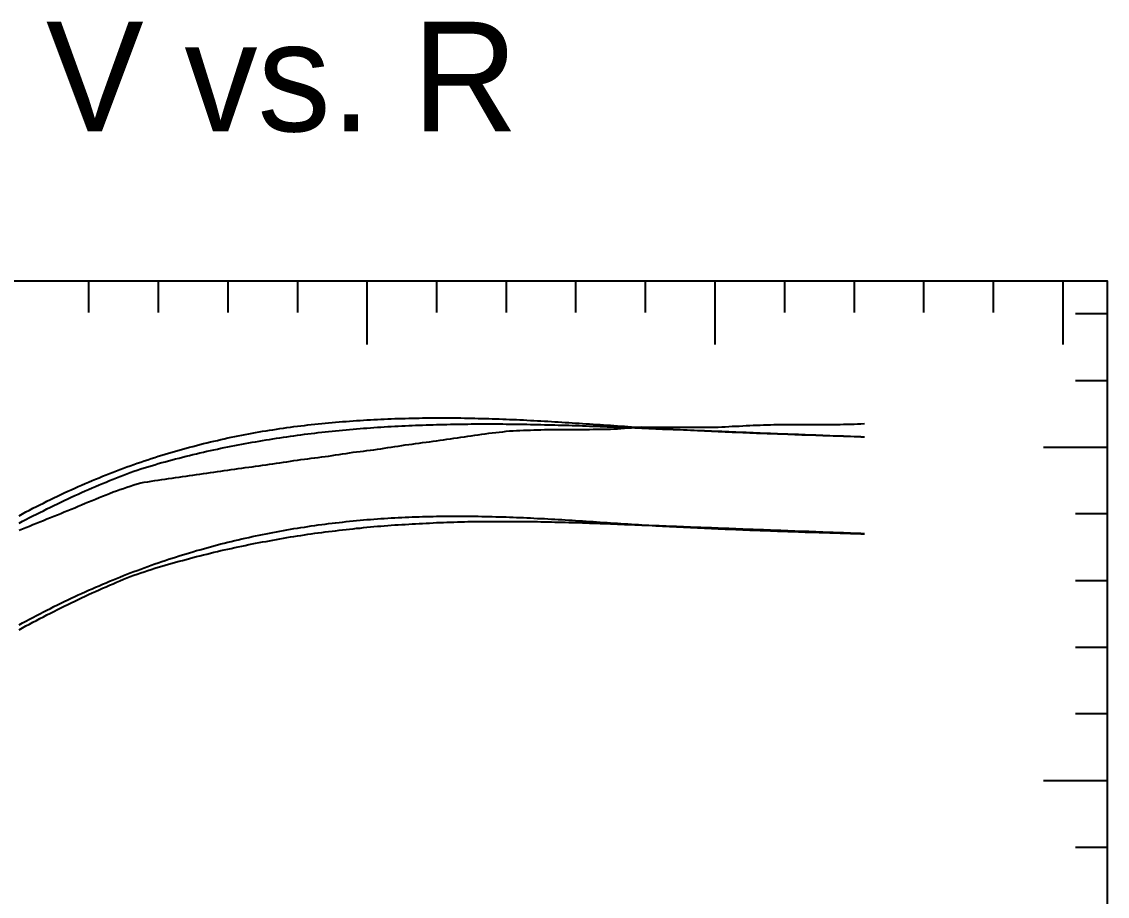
# Model space of a CAD drawing. Extents: x -35 to 180, y -35 to 143.
# Drawn here: x 70.2 to 179.2, y 55.3 to 143.1 of the extents above; entities that cross this region are included whole.
import ezdxf

# ---------------------------------------------------------------- set-up
doc = ezdxf.new("R2010")
doc.units = 0

msp = doc.modelspace()

# ---------------------------------------------------------------- linework, layer by layer
at = {"color": 0}
for p, q in [((76.88, 117.13), (76.88, 113.93)), ((83.87, 117.13), (83.87, 113.93)), ((90.86, 117.13), (90.86, 113.93)), ((97.85, 117.13), (97.85, 113.93)), ((104.84, 117.13), (104.84, 110.73)), ((111.83, 117.13), (111.83, 113.93)), ((118.82, 117.13), (118.82, 113.93)), ((125.8, 117.13), (125.8, 113.93)), ((132.79, 117.13), (132.79, 113.93)), ((139.78, 117.13), (139.78, 110.73)), ((146.77, 117.13), (146.77, 113.93)), ((153.76, 117.13), (153.76, 113.93)), ((160.75, 117.13), (160.75, 113.93)), ((167.74, 117.13), (167.74, 113.93)), ((174.73, 117.13), (174.73, 110.73)), ((179.2, 113.79), (176, 113.79)), ((179.2, 107.09), (176, 107.09)), ((179.2, 100.4), (172.8, 100.4)), ((179.2, 93.71), (176, 93.71)), ((179.2, 87.01), (176, 87.01)), ((179.2, 80.32), (176, 80.32)), ((179.2, 73.63), (176, 73.63)), ((179.2, 66.93), (172.8, 66.93)), ((179.2, 60.24), (176, 60.24))]:
    msp.add_line(p, q, dxfattribs=at)
msp.add_lwpolyline([(0, 0), (0, 117.13), (179.2, 117.13), (179.2, 0)], close=True, dxfattribs=at)
at = {"color": 3}
for points in [[(69.89, 93.54), (70.24, 93.74), (70.59, 93.92), (70.94, 94.1), (71.29, 94.28), (71.64, 94.46), (71.99, 94.64), (72.34, 94.81), (72.69, 94.99), (73.04, 95.16), (73.39, 95.33), (73.74, 95.5), (74.09, 95.67), (74.43, 95.83), (74.78, 95.99), (75.13, 96.15), (75.48, 96.3), (75.83, 96.46), (76.18, 96.61), (76.53, 96.76), (76.88, 96.92), (77.23, 97.07), (77.58, 97.21), (77.93, 97.35), (78.28, 97.49), (78.63, 97.63), (78.98, 97.76), (79.33, 97.9), (79.68, 98.04), (80.03, 98.17), (80.38, 98.3), (80.72, 98.43), (81.07, 98.55), (81.42, 98.68), (81.77, 98.8), (82.12, 98.92), (82.47, 99.03), (82.82, 99.15), (83.17, 99.27), (83.52, 99.39), (83.87, 99.5), (84.22, 99.6), (84.57, 99.71), (84.92, 99.81), (85.27, 99.92), (85.62, 100.02), (85.97, 100.12), (86.32, 100.22), (86.67, 100.31), (87.02, 100.41), (87.36, 100.5), (87.71, 100.59), (88.06, 100.68), (88.41, 100.77), (88.76, 100.85), (89.11, 100.94), (89.46, 101.02), (89.81, 101.1), (90.16, 101.19), (90.51, 101.26), (90.86, 101.34), (91.21, 101.41), (91.56, 101.48), (91.91, 101.55), (92.26, 101.62), (92.61, 101.69), (92.96, 101.76), (93.31, 101.82), (93.65, 101.89), (94, 101.95), (94.35, 102.01), (94.7, 102.06), (95.05, 102.12), (95.4, 102.17), (95.75, 102.23), (96.1, 102.28), (96.45, 102.33), (96.8, 102.38), (97.15, 102.43), (97.5, 102.48), (97.85, 102.52), (98.2, 102.56), (98.55, 102.6), (98.9, 102.65), (99.25, 102.69), (99.6, 102.72), (99.95, 102.76), (100.29, 102.8), (100.64, 102.83), (100.99, 102.86), (101.34, 102.9), (101.69, 102.93), (102.04, 102.95), (102.39, 102.98), (102.74, 103.01), (103.09, 103.04), (103.44, 103.06), (103.79, 103.09), (104.14, 103.11), (104.49, 103.13), (104.84, 103.15), (105.19, 103.17), (105.54, 103.19), (105.89, 103.21), (106.24, 103.22), (106.58, 103.24), (106.93, 103.25), (107.28, 103.27), (107.63, 103.28), (107.98, 103.29), (108.33, 103.3), (108.68, 103.31), (109.03, 103.32), (109.38, 103.33), (109.73, 103.34), (110.08, 103.34), (110.43, 103.35), (110.78, 103.35), (111.13, 103.35), (111.48, 103.36), (111.83, 103.36), (112.18, 103.36), (112.53, 103.36), (112.87, 103.36), (113.22, 103.36), (113.57, 103.35), (113.92, 103.35), (114.27, 103.35), (114.62, 103.34), (114.97, 103.33), (115.32, 103.33), (115.67, 103.32), (116.02, 103.31), (116.37, 103.3), (116.72, 103.3), (117.07, 103.28), (117.42, 103.27), (117.77, 103.26), (118.12, 103.25), (118.47, 103.24), (118.82, 103.22), (119.17, 103.21), (119.51, 103.19), (119.86, 103.18), (120.21, 103.16), (120.56, 103.15), (120.91, 103.13), (121.26, 103.11), (121.61, 103.09), (121.96, 103.07), (122.31, 103.05), (122.66, 103.04), (123.01, 103.02), (123.36, 103), (123.71, 102.97), (124.06, 102.95), (124.41, 102.93), (124.76, 102.91), (125.11, 102.89), (125.46, 102.87), (125.8, 102.84), (126.15, 102.82), (126.5, 102.8), (126.85, 102.77), (127.2, 102.75), (127.55, 102.73), (127.9, 102.7), (128.25, 102.68), (128.6, 102.66), (128.95, 102.63), (129.3, 102.61), (129.65, 102.58), (130, 102.56), (130.35, 102.54), (130.7, 102.51), (131.05, 102.49), (131.4, 102.47), (131.75, 102.44), (132.1, 102.42), (132.44, 102.4), (132.79, 102.38), (133.14, 102.36), (133.49, 102.34), (133.84, 102.32), (134.19, 102.3), (134.54, 102.28), (134.89, 102.26), (135.24, 102.24), (135.59, 102.22), (135.94, 102.2), (136.29, 102.18), (136.64, 102.17), (136.99, 102.15), (137.34, 102.13), (137.69, 102.12), (138.04, 102.1), (138.39, 102.08), (138.73, 102.07), (139.08, 102.05), (139.43, 102.03), (139.78, 102.02), (140.13, 102), (140.48, 101.99), (140.83, 101.97), (141.18, 101.96), (141.53, 101.94), (141.88, 101.93), (142.23, 101.91), (142.58, 101.9), (142.93, 101.88), (143.28, 101.87), (143.63, 101.86), (143.98, 101.84), (144.33, 101.83), (144.68, 101.82), (145.03, 101.8), (145.37, 101.79), (145.72, 101.78), (146.07, 101.76), (146.42, 101.75), (146.77, 101.74), (147.12, 101.72), (147.47, 101.71), (147.82, 101.7), (148.17, 101.69), (148.52, 101.67), (148.87, 101.66), (149.22, 101.65), (149.57, 101.64), (149.92, 101.63), (150.27, 101.61), (150.62, 101.6), (150.97, 101.59), (151.32, 101.58), (151.66, 101.57), (152.01, 101.56), (152.36, 101.55), (152.71, 101.54), (153.06, 101.52), (153.41, 101.51), (153.76, 101.5), (154.11, 101.49), (154.46, 101.48), (154.81, 101.47)], [(69.89, 82.58), (70.24, 82.78), (70.59, 82.96), (70.94, 83.15), (71.29, 83.33), (71.64, 83.51), (71.99, 83.69), (72.34, 83.87), (72.69, 84.06), (73.04, 84.23), (73.39, 84.41), (73.74, 84.59), (74.09, 84.76), (74.43, 84.92), (74.78, 85.09), (75.13, 85.25), (75.48, 85.41), (75.83, 85.58), (76.18, 85.74), (76.53, 85.9), (76.88, 86.06), (77.23, 86.21), (77.58, 86.36), (77.93, 86.51), (78.28, 86.66), (78.63, 86.81), (78.98, 86.95), (79.33, 87.1), (79.68, 87.24), (80.03, 87.38), (80.38, 87.53), (80.72, 87.66), (81.07, 87.79), (81.42, 87.92), (81.77, 88.05), (82.12, 88.18), (82.47, 88.31), (82.82, 88.44), (83.17, 88.56), (83.52, 88.69), (83.87, 88.81), (84.22, 88.93), (84.57, 89.04), (84.92, 89.16), (85.27, 89.27), (85.62, 89.38), (85.97, 89.5), (86.32, 89.6), (86.67, 89.71), (87.02, 89.82), (87.36, 89.92), (87.71, 90.03), (88.06, 90.12), (88.41, 90.22), (88.76, 90.32), (89.11, 90.41), (89.46, 90.51), (89.81, 90.6), (90.16, 90.7), (90.51, 90.79), (90.86, 90.87), (91.21, 90.96), (91.56, 91.04), (91.91, 91.12), (92.26, 91.2), (92.61, 91.28), (92.96, 91.36), (93.31, 91.44), (93.65, 91.52), (94, 91.59), (94.35, 91.66), (94.7, 91.73), (95.05, 91.8), (95.4, 91.86), (95.75, 91.93), (96.1, 92), (96.45, 92.06), (96.8, 92.12), (97.15, 92.18), (97.5, 92.24), (97.85, 92.29), (98.2, 92.35), (98.55, 92.4), (98.9, 92.45), (99.25, 92.51), (99.6, 92.56), (99.95, 92.61), (100.29, 92.65), (100.64, 92.7), (100.99, 92.74), (101.34, 92.78), (101.69, 92.83), (102.04, 92.86), (102.39, 92.9), (102.74, 92.94), (103.09, 92.98), (103.44, 93.02), (103.79, 93.05), (104.14, 93.08), (104.49, 93.11), (104.84, 93.14), (105.19, 93.17), (105.54, 93.19), (105.89, 93.22), (106.24, 93.24), (106.58, 93.27), (106.93, 93.29), (107.28, 93.31), (107.63, 93.33), (107.98, 93.35), (108.33, 93.37), (108.68, 93.38), (109.03, 93.4), (109.38, 93.41), (109.73, 93.42), (110.08, 93.44), (110.43, 93.45), (110.78, 93.46), (111.13, 93.46), (111.48, 93.47), (111.83, 93.48), (112.18, 93.48), (112.53, 93.49), (112.87, 93.49), (113.22, 93.49), (113.57, 93.49), (113.92, 93.49), (114.27, 93.49), (114.62, 93.49), (114.97, 93.49), (115.32, 93.49), (115.67, 93.48), (116.02, 93.48), (116.37, 93.47), (116.72, 93.47), (117.07, 93.46), (117.42, 93.45), (117.77, 93.44), (118.12, 93.43), (118.47, 93.42), (118.82, 93.41), (119.17, 93.39), (119.51, 93.38), (119.86, 93.37), (120.21, 93.35), (120.56, 93.34), (120.91, 93.32), (121.26, 93.31), (121.61, 93.29), (121.96, 93.27), (122.31, 93.26), (122.66, 93.24), (123.01, 93.22), (123.36, 93.2), (123.71, 93.18), (124.06, 93.16), (124.41, 93.14), (124.76, 93.12), (125.11, 93.1), (125.46, 93.08), (125.8, 93.05), (126.15, 93.03), (126.5, 93.01), (126.85, 92.99), (127.2, 92.96), (127.55, 92.94), (127.9, 92.92), (128.25, 92.89), (128.6, 92.87), (128.95, 92.85), (129.3, 92.82), (129.65, 92.8), (130, 92.78), (130.35, 92.75), (130.7, 92.73), (131.05, 92.71), (131.4, 92.68), (131.75, 92.66), (132.1, 92.64), (132.44, 92.62), (132.79, 92.59), (133.14, 92.57), (133.49, 92.55), (133.84, 92.53), (134.19, 92.51), (134.54, 92.5), (134.89, 92.48), (135.24, 92.46), (135.59, 92.44), (135.94, 92.42), (136.29, 92.41), (136.64, 92.39), (136.99, 92.37), (137.34, 92.35), (137.69, 92.34), (138.04, 92.32), (138.39, 92.31), (138.73, 92.29), (139.08, 92.27), (139.43, 92.26), (139.78, 92.24), (140.13, 92.23), (140.48, 92.21), (140.83, 92.2), (141.18, 92.19), (141.53, 92.17), (141.88, 92.16), (142.23, 92.14), (142.58, 92.13), (142.93, 92.12), (143.28, 92.1), (143.63, 92.09), (143.98, 92.08), (144.33, 92.06), (144.68, 92.05), (145.03, 92.04), (145.37, 92.02), (145.72, 92.01), (146.07, 92), (146.42, 91.99), (146.77, 91.98), (147.12, 91.96), (147.47, 91.95), (147.82, 91.94), (148.17, 91.93), (148.52, 91.92), (148.87, 91.9), (149.22, 91.89), (149.57, 91.88), (149.92, 91.87), (150.27, 91.86), (150.62, 91.85), (150.97, 91.84), (151.32, 91.83), (151.66, 91.82), (152.01, 91.81), (152.36, 91.79), (152.71, 91.78), (153.06, 91.77), (153.41, 91.76), (153.76, 91.75), (154.11, 91.74), (154.46, 91.73), (154.81, 91.72)]]:
    msp.add_lwpolyline(points, dxfattribs=at)
at = {"color": 6}
msp.add_lwpolyline([(69.89, 92.07), (70.24, 92.22), (70.59, 92.36), (70.94, 92.5), (71.29, 92.64), (71.64, 92.79), (71.99, 92.93), (72.34, 93.07), (72.69, 93.21), (73.04, 93.35), (73.39, 93.49), (73.74, 93.63), (74.09, 93.77), (74.43, 93.91), (74.78, 94.05), (75.13, 94.2), (75.48, 94.34), (75.83, 94.49), (76.18, 94.63), (76.53, 94.78), (76.88, 94.92), (77.23, 95.06), (77.58, 95.21), (77.93, 95.35), (78.28, 95.49), (78.63, 95.64), (78.98, 95.78), (79.33, 95.92), (79.68, 96.05), (80.03, 96.16), (80.38, 96.28), (80.72, 96.39), (81.07, 96.5), (81.42, 96.62), (81.77, 96.73), (82.12, 96.85), (82.47, 96.9), (82.82, 96.95), (83.17, 97.01), (83.52, 97.06), (83.87, 97.12), (84.22, 97.17), (84.57, 97.22), (84.92, 97.28), (85.27, 97.32), (85.62, 97.37), (85.97, 97.42), (86.32, 97.46), (86.67, 97.51), (87.02, 97.56), (87.36, 97.61), (87.71, 97.66), (88.06, 97.71), (88.41, 97.76), (88.76, 97.81), (89.11, 97.86), (89.46, 97.91), (89.81, 97.96), (90.16, 98.01), (90.51, 98.06), (90.86, 98.11), (91.21, 98.16), (91.56, 98.21), (91.91, 98.26), (92.26, 98.31), (92.61, 98.36), (92.96, 98.41), (93.31, 98.46), (93.65, 98.51), (94, 98.56), (94.35, 98.6), (94.7, 98.65), (95.05, 98.7), (95.4, 98.75), (95.75, 98.8), (96.1, 98.85), (96.45, 98.91), (96.8, 98.96), (97.15, 99.01), (97.5, 99.07), (97.85, 99.12), (98.2, 99.17), (98.55, 99.21), (98.9, 99.26), (99.25, 99.3), (99.6, 99.35), (99.95, 99.39), (100.29, 99.44), (100.64, 99.48), (100.99, 99.53), (101.34, 99.59), (101.69, 99.64), (102.04, 99.69), (102.39, 99.74), (102.74, 99.79), (103.09, 99.85), (103.44, 99.9), (103.79, 99.94), (104.14, 99.98), (104.49, 100.03), (104.84, 100.07), (105.19, 100.12), (105.54, 100.16), (105.89, 100.21), (106.24, 100.26), (106.58, 100.31), (106.93, 100.37), (107.28, 100.42), (107.63, 100.48), (107.98, 100.53), (108.33, 100.58), (108.68, 100.64), (109.03, 100.68), (109.38, 100.73), (109.73, 100.78), (110.08, 100.82), (110.43, 100.87), (110.78, 100.92), (111.13, 100.97), (111.48, 101.02), (111.83, 101.07), (112.18, 101.12), (112.53, 101.17), (112.87, 101.22), (113.22, 101.27), (113.57, 101.32), (113.92, 101.37), (114.27, 101.42), (114.62, 101.47), (114.97, 101.52), (115.32, 101.57), (115.67, 101.62), (116.02, 101.67), (116.37, 101.72), (116.72, 101.77), (117.07, 101.81), (117.42, 101.85), (117.77, 101.89), (118.12, 101.93), (118.47, 101.97), (118.82, 102.01), (119.17, 102.05), (119.51, 102.06), (119.86, 102.08), (120.21, 102.09), (120.56, 102.11), (120.91, 102.13), (121.26, 102.14), (121.61, 102.16), (121.96, 102.17), (122.31, 102.17), (122.66, 102.18), (123.01, 102.18), (123.36, 102.18), (123.71, 102.19), (124.06, 102.19), (124.41, 102.2), (124.76, 102.2), (125.11, 102.2), (125.46, 102.2), (125.8, 102.2), (126.15, 102.2), (126.5, 102.2), (126.85, 102.2), (127.2, 102.2), (127.55, 102.21), (127.9, 102.22), (128.25, 102.22), (128.6, 102.23), (128.95, 102.24), (129.3, 102.24), (129.65, 102.25), (130, 102.27), (130.35, 102.3), (130.7, 102.32), (131.05, 102.35), (131.4, 102.37), (131.75, 102.4), (132.1, 102.42), (132.44, 102.45), (132.79, 102.44), (133.14, 102.44), (133.49, 102.44), (133.84, 102.44), (134.19, 102.44), (134.54, 102.44), (134.89, 102.44), (135.24, 102.44), (135.59, 102.44), (135.94, 102.44), (136.29, 102.44), (136.64, 102.44), (136.99, 102.44), (137.34, 102.44), (137.69, 102.44), (138.04, 102.44), (138.39, 102.44), (138.73, 102.44), (139.08, 102.44), (139.43, 102.44), (139.78, 102.44), (140.13, 102.44), (140.48, 102.45), (140.83, 102.47), (141.18, 102.49), (141.53, 102.51), (141.88, 102.53), (142.23, 102.54), (142.58, 102.56), (142.93, 102.58), (143.28, 102.59), (143.63, 102.61), (143.98, 102.62), (144.33, 102.63), (144.68, 102.65), (145.03, 102.66), (145.37, 102.67), (145.72, 102.68), (146.07, 102.68), (146.42, 102.68), (146.77, 102.68), (147.12, 102.68), (147.47, 102.68), (147.82, 102.68), (148.17, 102.68), (148.52, 102.68), (148.87, 102.68), (149.22, 102.68), (149.57, 102.68), (149.92, 102.68), (150.27, 102.68), (150.62, 102.68), (150.97, 102.68), (151.32, 102.69), (151.66, 102.7), (152.01, 102.7), (152.36, 102.71), (152.71, 102.72), (153.06, 102.72), (153.41, 102.73), (153.76, 102.74), (154.11, 102.75), (154.46, 102.76), (154.81, 102.78)], dxfattribs=at)
at = {"color": 4}
for points in [[(69.89, 92.78), (70.24, 92.98), (70.59, 93.16), (70.94, 93.34), (71.29, 93.52), (71.64, 93.69), (71.99, 93.87), (72.34, 94.04), (72.69, 94.22), (73.04, 94.39), (73.39, 94.56), (73.74, 94.74), (74.09, 94.9), (74.43, 95.07), (74.78, 95.23), (75.13, 95.39), (75.48, 95.55), (75.83, 95.71), (76.18, 95.87), (76.53, 96.02), (76.88, 96.18), (77.23, 96.34), (77.58, 96.48), (77.93, 96.63), (78.28, 96.78), (78.63, 96.92), (78.98, 97.06), (79.33, 97.21), (79.68, 97.34), (80.03, 97.48), (80.38, 97.62), (80.72, 97.75), (81.07, 97.88), (81.42, 98.01), (81.77, 98.12), (82.12, 98.23), (82.47, 98.34), (82.82, 98.45), (83.17, 98.55), (83.52, 98.66), (83.87, 98.77), (84.22, 98.87), (84.57, 98.96), (84.92, 99.05), (85.27, 99.14), (85.62, 99.23), (85.97, 99.32), (86.32, 99.41), (86.67, 99.5), (87.02, 99.59), (87.36, 99.67), (87.71, 99.76), (88.06, 99.84), (88.41, 99.92), (88.76, 100), (89.11, 100.07), (89.46, 100.16), (89.81, 100.23), (90.16, 100.31), (90.51, 100.38), (90.86, 100.45), (91.21, 100.52), (91.56, 100.59), (91.91, 100.66), (92.26, 100.72), (92.61, 100.79), (92.96, 100.85), (93.31, 100.91), (93.65, 100.97), (94, 101.03), (94.35, 101.08), (94.7, 101.14), (95.05, 101.2), (95.4, 101.25), (95.75, 101.31), (96.1, 101.36), (96.45, 101.42), (96.8, 101.47), (97.15, 101.52), (97.5, 101.57), (97.85, 101.62), (98.2, 101.66), (98.55, 101.71), (98.9, 101.75), (99.25, 101.79), (99.6, 101.84), (99.95, 101.88), (100.29, 101.92), (100.64, 101.95), (100.99, 101.99), (101.34, 102.02), (101.69, 102.06), (102.04, 102.09), (102.39, 102.12), (102.74, 102.15), (103.09, 102.19), (103.44, 102.22), (103.79, 102.25), (104.14, 102.28), (104.49, 102.31), (104.84, 102.33), (105.19, 102.36), (105.54, 102.38), (105.89, 102.41), (106.24, 102.43), (106.58, 102.46), (106.93, 102.48), (107.28, 102.5), (107.63, 102.52), (107.98, 102.54), (108.33, 102.55), (108.68, 102.57), (109.03, 102.58), (109.38, 102.6), (109.73, 102.61), (110.08, 102.62), (110.43, 102.64), (110.78, 102.65), (111.13, 102.66), (111.48, 102.67), (111.83, 102.68), (112.18, 102.69), (112.53, 102.7), (112.87, 102.71), (113.22, 102.72), (113.57, 102.72), (113.92, 102.73), (114.27, 102.73), (114.62, 102.74), (114.97, 102.74), (115.32, 102.75), (115.67, 102.75), (116.02, 102.75), (116.37, 102.75), (116.72, 102.75), (117.07, 102.75), (117.42, 102.75), (117.77, 102.75), (118.12, 102.75), (118.47, 102.75), (118.82, 102.74), (119.17, 102.74), (119.51, 102.74), (119.86, 102.73), (120.21, 102.73), (120.56, 102.72), (120.91, 102.72), (121.26, 102.71), (121.61, 102.7), (121.96, 102.69), (122.31, 102.68), (122.66, 102.67), (123.01, 102.67), (123.36, 102.66), (123.71, 102.65), (124.06, 102.64), (124.41, 102.63), (124.76, 102.62), (125.11, 102.61), (125.46, 102.6), (125.8, 102.59), (126.15, 102.58), (126.5, 102.57), (126.85, 102.55), (127.2, 102.54), (127.55, 102.53), (127.9, 102.51), (128.25, 102.5), (128.6, 102.48), (128.95, 102.47), (129.3, 102.46), (129.65, 102.44), (130, 102.43), (130.35, 102.42), (130.7, 102.4), (131.05, 102.39), (131.4, 102.38), (131.75, 102.36), (132.1, 102.35), (132.44, 102.33), (132.79, 102.32), (133.14, 102.3), (133.49, 102.29), (133.84, 102.27), (134.19, 102.26), (134.54, 102.24), (134.89, 102.23), (135.24, 102.22), (135.59, 102.2), (135.94, 102.19), (136.29, 102.18), (136.64, 102.16), (136.99, 102.15), (137.34, 102.13), (137.69, 102.12), (138.04, 102.1), (138.39, 102.09), (138.73, 102.08), (139.08, 102.06), (139.43, 102.05), (139.78, 102.03), (140.13, 102.02), (140.48, 102.01), (140.83, 101.99), (141.18, 101.98), (141.53, 101.97), (141.88, 101.95), (142.23, 101.94), (142.58, 101.92), (142.93, 101.91), (143.28, 101.9), (143.63, 101.88), (143.98, 101.87), (144.33, 101.85), (144.68, 101.84), (145.03, 101.83), (145.37, 101.81), (145.72, 101.8), (146.07, 101.79), (146.42, 101.77), (146.77, 101.76), (147.12, 101.75), (147.47, 101.73), (147.82, 101.72), (148.17, 101.71), (148.52, 101.69), (148.87, 101.68), (149.22, 101.67), (149.57, 101.65), (149.92, 101.64), (150.27, 101.63), (150.62, 101.61), (150.97, 101.6), (151.32, 101.59), (151.66, 101.57), (152.01, 101.56), (152.36, 101.55), (152.71, 101.53), (153.06, 101.52), (153.41, 101.51), (153.76, 101.49), (154.11, 101.48), (154.46, 101.46), (154.81, 101.45)], [(69.89, 82.09), (70.24, 82.28), (70.59, 82.47), (70.94, 82.66), (71.29, 82.84), (71.64, 83.03), (71.99, 83.21), (72.34, 83.39), (72.69, 83.57), (73.04, 83.75), (73.39, 83.93), (73.74, 84.11), (74.09, 84.28), (74.43, 84.46), (74.78, 84.62), (75.13, 84.79), (75.48, 84.96), (75.83, 85.12), (76.18, 85.3), (76.53, 85.46), (76.88, 85.63), (77.23, 85.79), (77.58, 85.94), (77.93, 86.1), (78.28, 86.26), (78.63, 86.41), (78.98, 86.56), (79.33, 86.71), (79.68, 86.85), (80.03, 87), (80.38, 87.15), (80.72, 87.29), (81.07, 87.42), (81.42, 87.56), (81.77, 87.68), (82.12, 87.79), (82.47, 87.91), (82.82, 88.03), (83.17, 88.14), (83.52, 88.26), (83.87, 88.36), (84.22, 88.47), (84.57, 88.57), (84.92, 88.67), (85.27, 88.76), (85.62, 88.86), (85.97, 88.96), (86.32, 89.05), (86.67, 89.15), (87.02, 89.24), (87.36, 89.34), (87.71, 89.43), (88.06, 89.51), (88.41, 89.6), (88.76, 89.69), (89.11, 89.77), (89.46, 89.86), (89.81, 89.94), (90.16, 90.03), (90.51, 90.11), (90.86, 90.19), (91.21, 90.26), (91.56, 90.34), (91.91, 90.42), (92.26, 90.49), (92.61, 90.56), (92.96, 90.63), (93.31, 90.7), (93.65, 90.77), (94, 90.83), (94.35, 90.9), (94.7, 90.96), (95.05, 91.03), (95.4, 91.09), (95.75, 91.15), (96.1, 91.22), (96.45, 91.28), (96.8, 91.34), (97.15, 91.4), (97.5, 91.46), (97.85, 91.51), (98.2, 91.56), (98.55, 91.61), (98.9, 91.67), (99.25, 91.72), (99.6, 91.77), (99.95, 91.82), (100.29, 91.86), (100.64, 91.91), (100.99, 91.95), (101.34, 91.99), (101.69, 92.03), (102.04, 92.07), (102.39, 92.11), (102.74, 92.15), (103.09, 92.19), (103.44, 92.23), (103.79, 92.27), (104.14, 92.3), (104.49, 92.34), (104.84, 92.37), (105.19, 92.41), (105.54, 92.44), (105.89, 92.47), (106.24, 92.5), (106.58, 92.53), (106.93, 92.56), (107.28, 92.58), (107.63, 92.61), (107.98, 92.63), (108.33, 92.65), (108.68, 92.67), (109.03, 92.69), (109.38, 92.72), (109.73, 92.73), (110.08, 92.75), (110.43, 92.77), (110.78, 92.79), (111.13, 92.8), (111.48, 92.82), (111.83, 92.84), (112.18, 92.85), (112.53, 92.86), (112.87, 92.88), (113.22, 92.89), (113.57, 92.9), (113.92, 92.91), (114.27, 92.92), (114.62, 92.93), (114.97, 92.94), (115.32, 92.94), (115.67, 92.95), (116.02, 92.95), (116.37, 92.96), (116.72, 92.96), (117.07, 92.97), (117.42, 92.97), (117.77, 92.97), (118.12, 92.97), (118.47, 92.97), (118.82, 92.97), (119.17, 92.97), (119.51, 92.97), (119.86, 92.97), (120.21, 92.96), (120.56, 92.96), (120.91, 92.96), (121.26, 92.95), (121.61, 92.95), (121.96, 92.94), (122.31, 92.93), (122.66, 92.92), (123.01, 92.92), (123.36, 92.91), (123.71, 92.9), (124.06, 92.89), (124.41, 92.88), (124.76, 92.88), (125.11, 92.87), (125.46, 92.86), (125.8, 92.85), (126.15, 92.84), (126.5, 92.83), (126.85, 92.81), (127.2, 92.8), (127.55, 92.79), (127.9, 92.78), (128.25, 92.76), (128.6, 92.75), (128.95, 92.74), (129.3, 92.73), (129.65, 92.71), (130, 92.7), (130.35, 92.68), (130.7, 92.67), (131.05, 92.66), (131.4, 92.64), (131.75, 92.63), (132.1, 92.62), (132.44, 92.6), (132.79, 92.59), (133.14, 92.58), (133.49, 92.56), (133.84, 92.55), (134.19, 92.54), (134.54, 92.52), (134.89, 92.51), (135.24, 92.49), (135.59, 92.48), (135.94, 92.47), (136.29, 92.45), (136.64, 92.44), (136.99, 92.42), (137.34, 92.41), (137.69, 92.4), (138.04, 92.39), (138.39, 92.37), (138.73, 92.36), (139.08, 92.35), (139.43, 92.34), (139.78, 92.32), (140.13, 92.31), (140.48, 92.29), (140.83, 92.28), (141.18, 92.27), (141.53, 92.25), (141.88, 92.24), (142.23, 92.22), (142.58, 92.21), (142.93, 92.2), (143.28, 92.19), (143.63, 92.17), (143.98, 92.16), (144.33, 92.15), (144.68, 92.14), (145.03, 92.12), (145.37, 92.11), (145.72, 92.1), (146.07, 92.08), (146.42, 92.07), (146.77, 92.06), (147.12, 92.04), (147.47, 92.03), (147.82, 92.02), (148.17, 92), (148.52, 91.99), (148.87, 91.98), (149.22, 91.97), (149.57, 91.96), (149.92, 91.94), (150.27, 91.93), (150.62, 91.92), (150.97, 91.9), (151.32, 91.89), (151.66, 91.88), (152.01, 91.86), (152.36, 91.85), (152.71, 91.84), (153.06, 91.82), (153.41, 91.81), (153.76, 91.8), (154.11, 91.79), (154.46, 91.78), (154.81, 91.76)]]:
    msp.add_lwpolyline(points, dxfattribs=at)

# ---------------------------------------------------------------- texts
at = {"color": 0}
msp.add_text('V vs. R', height=11, dxfattribs=at).set_placement((72.6, 132.13))

doc.saveas('drawing.dxf')
